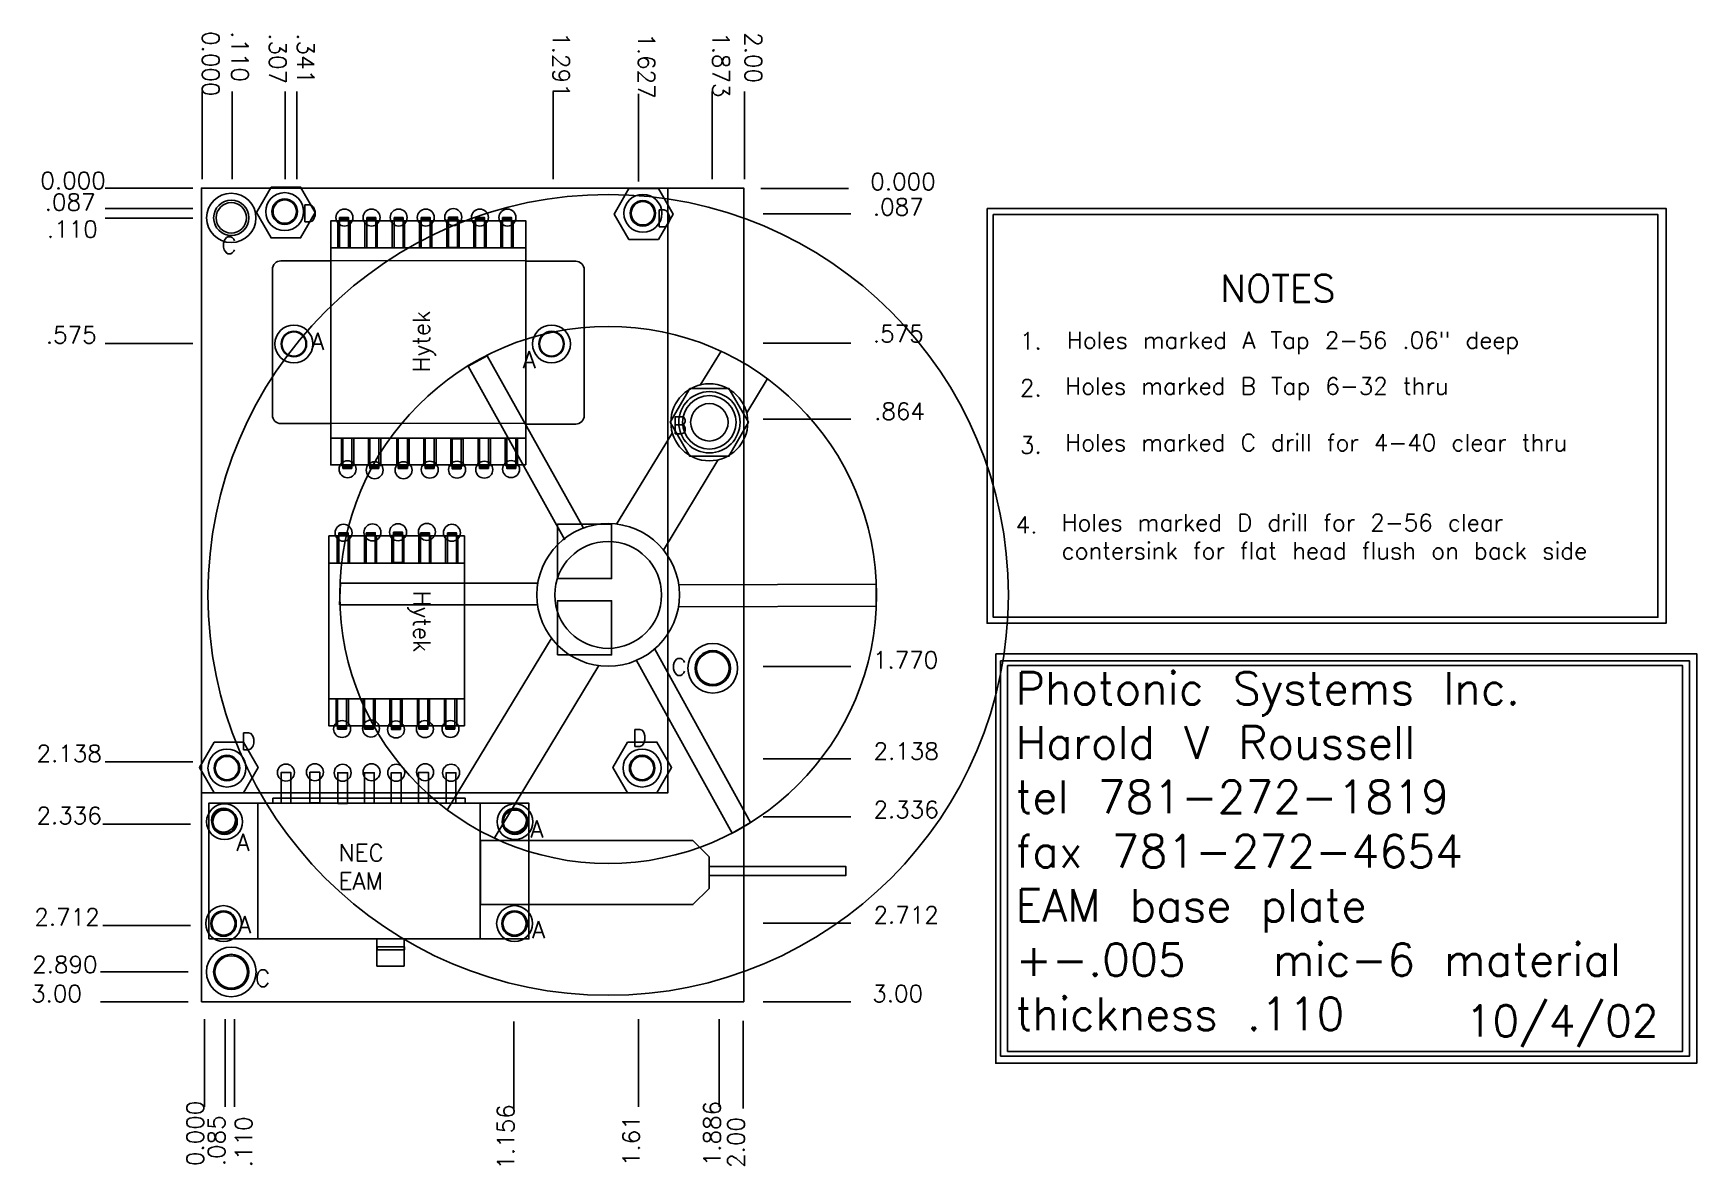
# Model space of a CAD drawing. Extents: x -0.22 to 5.91, y 0.4 to 4.57.
import ezdxf

# ---------------------------------------------------------------- set-up
doc = ezdxf.new("R2010")
doc.units = 0
doc.header["$LTSCALE"] = 0.888889
doc.header["$MEASUREMENT"] = 0
for name, color, linetype in [('BASE', 7, 'CONTINUOUS'), ('BD2', 7, 'CONTINUOUS'), ('BOARD', 7, 'CONTINUOUS'), ('DIM_NEW', 7, 'CONTINUOUS'), ('FIBER', 7, 'CONTINUOUS'), ('MACHINE_HOLES', 7, 'CONTINUOUS'), ('PARTS', 7, 'CONTINUOUS')]:
    doc.layers.add(name, color=color, linetype=linetype)
doc.styles.get("Standard").update_dxf_attribs({"font": 'txt.shx'})

msp = doc.modelspace()

# ---------------------------------------------------------------- linework, layer by layer
at = {"layer": 'BASE'}
msp.add_lwpolyline([(0.4, 1), (2.4, 1), (2.4, 4), (0.4, 4)], close=True, dxfattribs=at)
at = {"layer": 'BD2'}
msp.add_lwpolyline([(0.4, 1.77), (2.12, 1.77), (2.12, 4), (0.4, 4)], close=True, dxfattribs=at)
for centre, radius in [((0.51, 3.89), 0.065), ((0.707, 3.913), 0.043), ((2.0279, 3.9067), 0.043), ((0.9272, 3.891), 0.0313), ((1.0276, 3.891), 0.0313), ((1.1274, 3.891), 0.0313), ((1.2273, 3.891), 0.0313), ((1.3289, 3.8928), 0.0313), ((1.427, 3.891), 0.0313), ((1.5286, 3.891), 0.0313), ((0.741, 3.425), 0.0445), ((1.691, 3.425), 0.047), ((0.939, 2.9631), 0.0313), ((1.0388, 2.9597), 0.0313), ((1.1454, 2.9597), 0.0313), ((1.242, 2.9617), 0.0313), ((1.3426, 2.9617), 0.0313), ((1.4432, 2.9617), 0.0313), ((1.5418, 2.9637), 0.0313), ((1.0306, 2.7306), 0.0313), ((1.125, 2.7308), 0.0313), ((1.2316, 2.7323), 0.0313), ((0.924, 2.729), 0.0313), ((1.3238, 2.729), 0.0313), ((0.9186, 2.0056), 0.0313), ((1.0253, 2.0072), 0.0313), ((1.1175, 2.0039), 0.0313), ((1.2242, 2.0054), 0.0313), ((1.3185, 2.0056), 0.0313), ((0.4941, 1.8618), 0.047), ((2.0252, 1.8618), 0.043), ((0.7117, 1.8448), 0.0313), ((0.8184, 1.8463), 0.0313), ((0.9208, 1.8445), 0.0313), ((1.0275, 1.8461), 0.0313), ((1.1183, 1.8446), 0.0313), ((1.2249, 1.8461), 0.0313), ((1.3205, 1.8446), 0.0313)]:
    msp.add_circle(centre, radius, dxfattribs=at)
at = {"layer": 'BOARD'}
for centre, radius in [((0.4851, 1.6639), 0.066), ((1.5563, 1.6639), 0.066), ((0.4851, 1.6639), 0.047), ((1.5563, 1.6639), 0.047), ((0.4816, 1.2884), 0.066), ((1.5547, 1.2884), 0.066), ((0.4816, 1.2884), 0.047), ((1.5547, 1.2884), 0.047)]:
    msp.add_circle(centre, radius, dxfattribs=at)
at = {"layer": 'DIM_NEW'}
for p, q in [((0.4028, 4.0321), (0.4028, 4.3553)), ((0.5135, 4.0321), (0.5135, 4.3553)), ((0.7093, 4.0321), (0.7093, 4.3553)), ((0.7518, 4.0321), (0.7518, 4.3553)), ((1.6968, 4.0321), (1.6968, 4.3553)), ((2.0117, 4.0236), (2.0117, 4.3468)), ((2.2841, 4.0321), (2.2841, 4.3553)), ((2.4033, 4.0321), (2.4033, 4.3553)), ((0.368, 3.9999), (0.0449, 3.9999)), ((2.7864, 3.9981), (2.4632, 3.9981)), ((0.368, 3.9243), (0.0449, 3.9243)), ((0.368, 3.8885), (0.0449, 3.8885)), ((2.7946, 3.9046), (2.4714, 3.9046)), ((0.3685, 3.4262), (0.0453, 3.4262)), ((2.7946, 3.4283), (2.4714, 3.4283)), ((2.7946, 3.1477), (2.4714, 3.1477)), ((2.7946, 2.2356), (2.4714, 2.2356)), ((0.3685, 1.8848), (0.0453, 1.8848)), ((2.7946, 1.8954), (2.4714, 1.8954)), ((2.7946, 1.6816), (2.4714, 1.6816)), ((0.3599, 1.6552), (0.0368, 1.6552)), ((2.7946, 1.2904), (2.4714, 1.2904)), ((0.3599, 1.281), (0.0368, 1.281)), ((0.3514, 1.1109), (0.0283, 1.1109)), ((0.3514, 1.0004), (0.0283, 1.0004)), ((2.7946, 1.0004), (2.4714, 1.0004)), ((0.4113, 0.6126), (0.4113, 0.9358)), ((0.488, 0.6126), (0.488, 0.9358)), ((0.522, 0.6126), (0.522, 0.9358)), ((1.552, 0.6041), (1.552, 0.9273)), ((2.0117, 0.6126), (2.0117, 0.9358)), ((2.3097, 0.6126), (2.3097, 0.9358)), ((2.3978, 0.6066), (2.3978, 0.9298))]:
    msp.add_line(p, q, dxfattribs=at)
for points in [[(3.2976, 3.9248), (5.8017, 3.9248), (5.8017, 2.3952), (3.2976, 2.3952)], [(3.3203, 3.9022), (5.7716, 3.9022), (5.7716, 2.4178), (3.3203, 2.4178)], [(3.3295, 2.2829), (5.9146, 2.2829), (5.9146, 0.7735), (3.3295, 0.7735)], [(3.347, 2.2567), (5.8884, 2.2567), (5.8884, 0.7997), (3.347, 0.7997)], [(3.3732, 2.2392), (5.8622, 2.2392), (5.8622, 0.8171), (3.3732, 0.8171)]]:
    msp.add_lwpolyline(points, close=True, dxfattribs=at)
at = {"layer": 'FIBER'}
for p, q in [((1.4539, 3.3814), (1.3831, 3.3428)), ((1.8075, 2.7486), (1.4539, 3.3814)), ((2.2398, 3.2734), (2.3166, 3.3982)), ((1.3831, 3.3428), (1.74, 2.7036)), ((2.4111, 3.1711), (2.4863, 3.2958)), ((1.9311, 2.7604), (2.1358, 3.0967)), ((2.104, 2.665), (2.3041, 2.9967)), ((0.9134, 2.5432), (0.9095, 2.4637)), ((1.6414, 2.5432), (0.9134, 2.5432)), ((2.1601, 2.5374), (2.888, 2.5393)), ((2.888, 2.5393), (2.888, 2.4579)), ((0.9095, 2.4637), (1.6414, 2.4637)), ((2.888, 2.4579), (2.162, 2.4559)), ((1.6896, 2.3384), (1.3078, 1.709)), ((2.4254, 1.6606), (2.0717, 2.2998)), ((1.4796, 1.6022), (1.8653, 2.2392)), ((2.0042, 2.2581), (2.3578, 1.6221)), ((2.3578, 1.6221), (2.4254, 1.6606))]:
    msp.add_line(p, q, dxfattribs=at)
for centre, radius in [((1.9, 2.5), 1.476), ((1.9, 2.5), 0.99), ((2.2732, 3.1363), 0.142), ((2.2732, 3.1363), 0.0985), ((1.9, 2.5), 0.263), ((1.9, 2.5), 0.197)]:
    msp.add_circle(centre, radius, dxfattribs=at)
at = {"layer": 'MACHINE_HOLES'}
for centre, radius in [((0.51, 3.89), 0.056), ((0.707, 3.913), 0.047), ((2.0279, 3.9067), 0.047), ((0.741, 3.425), 0.047), ((1.691, 3.425), 0.0445), ((2.2732, 3.1363), 0.069), ((2.2859, 2.2296), 0.065), ((0.4941, 1.8618), 0.043), ((2.0252, 1.8618), 0.047), ((0.4851, 1.6639), 0.043), ((1.5563, 1.6639), 0.043), ((0.4816, 1.2884), 0.043), ((1.5547, 1.2884), 0.043), ((0.51, 1.11), 0.06)]:
    msp.add_circle(centre, radius, dxfattribs=at)
at = {"layer": 'PARTS'}
for p, q in [((0.8724, 3.7315), (1.5967, 3.7324)), ((0.8724, 3.1315), (1.5967, 3.133))]:
    msp.add_line(p, q, dxfattribs=at)
for points in [[(0.657, 4.0036), (0.6029, 3.9098), (0.657, 3.816), (0.7654, 3.816), (0.8195, 3.9098), (0.7654, 4.0036)], [(1.9768, 3.998), (1.9226, 3.9042), (1.9768, 3.8104), (2.0851, 3.8104), (2.1392, 3.9042), (2.0851, 3.998)], [(1.5967, 2.979), (1.5967, 3.879), (0.8767, 3.879), (0.8767, 2.979)], [(0.9483, 3.7795), (0.9483, 3.8795), (0.903, 3.8795), (0.903, 3.7795)], [(0.9096, 3.8911), (0.9096, 3.7795), (0.9428, 3.7795), (0.9428, 3.8911)], [(0.9387, 3.8873), (0.9387, 3.8821), (0.9152, 3.8821), (0.9152, 3.8873)], [(1.0484, 3.7795), (1.0484, 3.8795), (1.0031, 3.8795), (1.0031, 3.7795)], [(1.0096, 3.8911), (1.0096, 3.7795), (1.0429, 3.7795), (1.0429, 3.8911)], [(1.0379, 3.8878), (1.0379, 3.8826), (1.0144, 3.8826), (1.0144, 3.8878)], [(1.1493, 3.7795), (1.1493, 3.8795), (1.104, 3.8795), (1.104, 3.7795)], [(1.1106, 3.8911), (1.1106, 3.7795), (1.1438, 3.7795), (1.1438, 3.8911)], [(1.1388, 3.8878), (1.1388, 3.8826), (1.1154, 3.8826), (1.1154, 3.8878)], [(1.2494, 3.7795), (1.2494, 3.8795), (1.2041, 3.8795), (1.2041, 3.7795)], [(1.2106, 3.8911), (1.2106, 3.7795), (1.2439, 3.7795), (1.2439, 3.8911)], [(1.2389, 3.8878), (1.2389, 3.8826), (1.2154, 3.8826), (1.2154, 3.8878)], [(1.3503, 3.7813), (1.3503, 3.8813), (1.305, 3.8813), (1.305, 3.7813)], [(1.3116, 3.8928), (1.3116, 3.7813), (1.3448, 3.7813), (1.3448, 3.8928)], [(1.3398, 3.8896), (1.3398, 3.8843), (1.3164, 3.8843), (1.3164, 3.8896)], [(1.4497, 3.7795), (1.4497, 3.8795), (1.4045, 3.8795), (1.4045, 3.7795)], [(1.411, 3.8911), (1.411, 3.7795), (1.4443, 3.7795), (1.4443, 3.8911)], [(1.4393, 3.8878), (1.4393, 3.8826), (1.4158, 3.8826), (1.4158, 3.8878)], [(1.5491, 3.7795), (1.5491, 3.8795), (1.5039, 3.8795), (1.5039, 3.7795)], [(1.5104, 3.8911), (1.5104, 3.7795), (1.5437, 3.7795), (1.5437, 3.8911)], [(1.5387, 3.8878), (1.5387, 3.8826), (1.5152, 3.8826), (1.5152, 3.8878)], [(0.8767, 3.0784), (0.8767, 3.7794), (1.5967, 3.7794), (1.5967, 3.0784)], [(2.201, 3.2613), (2.1288, 3.1363), (2.201, 3.0113), (2.3454, 3.0113), (2.4175, 3.1363), (2.3454, 3.2613)], [(0.9163, 3.0776), (0.9163, 2.9776), (0.9616, 2.9776), (0.9616, 3.0776)], [(0.9551, 2.966), (0.9551, 3.0776), (0.9218, 3.0776), (0.9218, 2.966)], [(1.0158, 3.0776), (1.0158, 2.9776), (1.061, 2.9776), (1.061, 3.0776)], [(1.0545, 2.966), (1.0545, 3.0776), (1.0212, 3.0776), (1.0212, 2.966)], [(1.1206, 3.0776), (1.1206, 2.9776), (1.1659, 2.9776), (1.1659, 3.0776)], [(1.1594, 2.966), (1.1594, 3.0776), (1.1261, 3.0776), (1.1261, 2.966)], [(1.2201, 3.0776), (1.2201, 2.9776), (1.2653, 2.9776), (1.2653, 3.0776)], [(1.2588, 2.966), (1.2588, 3.0776), (1.2255, 3.0776), (1.2255, 2.966)], [(1.3195, 3.0758), (1.3195, 2.9758), (1.3647, 2.9758), (1.3647, 3.0758)], [(1.3582, 2.9643), (1.3582, 3.0758), (1.3249, 3.0758), (1.3249, 2.9643)], [(1.4204, 3.0776), (1.4204, 2.9776), (1.4657, 2.9776), (1.4657, 3.0776)], [(1.4591, 2.966), (1.4591, 3.0776), (1.4259, 3.0776), (1.4259, 2.966)], [(1.5205, 3.0776), (1.5205, 2.9776), (1.5657, 2.9776), (1.5657, 3.0776)], [(1.5592, 2.966), (1.5592, 3.0776), (1.5259, 3.0776), (1.5259, 2.966)], [(0.9268, 2.9693), (0.9268, 2.9745), (0.9503, 2.9745), (0.9503, 2.9693)], [(1.0262, 2.9693), (1.0262, 2.9745), (1.0497, 2.9745), (1.0497, 2.9693)], [(1.1311, 2.9693), (1.1311, 2.9745), (1.1546, 2.9745), (1.1546, 2.9693)], [(1.2305, 2.9693), (1.2305, 2.9745), (1.254, 2.9745), (1.254, 2.9693)], [(1.3299, 2.9675), (1.3299, 2.9728), (1.3534, 2.9728), (1.3534, 2.9675)], [(1.4309, 2.9693), (1.4309, 2.9745), (1.4544, 2.9745), (1.4544, 2.9693)], [(1.5309, 2.9693), (1.5309, 2.9745), (1.5544, 2.9745), (1.5544, 2.9693)], [(0.8698, 2.7175), (0.8698, 2.0175), (1.3698, 2.0175), (1.3698, 2.7175)], [(0.946, 2.6175), (0.946, 2.7175), (0.9008, 2.7175), (0.9008, 2.6175)], [(0.9073, 2.729), (0.9073, 2.6175), (0.9406, 2.6175), (0.9406, 2.729)], [(0.9356, 2.7258), (0.9356, 2.7206), (0.9121, 2.7206), (0.9121, 2.7258)], [(1.0461, 2.6175), (1.0461, 2.7175), (1.0009, 2.7175), (1.0009, 2.6175)], [(1.0074, 2.729), (1.0074, 2.6175), (1.0407, 2.6175), (1.0407, 2.729)], [(1.0357, 2.7258), (1.0357, 2.7206), (1.0122, 2.7206), (1.0122, 2.7258)], [(1.147, 2.6192), (1.147, 2.7192), (1.1018, 2.7192), (1.1018, 2.6192)], [(1.1083, 2.7308), (1.1083, 2.6192), (1.1416, 2.6192), (1.1416, 2.7308)], [(1.1366, 2.7275), (1.1366, 2.7223), (1.1131, 2.7223), (1.1131, 2.7275)], [(1.2465, 2.6175), (1.2465, 2.7175), (1.2012, 2.7175), (1.2012, 2.6175)], [(1.2077, 2.729), (1.2077, 2.6175), (1.241, 2.6175), (1.241, 2.729)], [(1.236, 2.7258), (1.236, 2.7206), (1.2125, 2.7206), (1.2125, 2.7258)], [(1.3459, 2.6175), (1.3459, 2.7175), (1.3006, 2.7175), (1.3006, 2.6175)], [(1.3072, 2.729), (1.3072, 2.6175), (1.3404, 2.6175), (1.3404, 2.729)], [(1.3354, 2.7258), (1.3354, 2.7206), (1.312, 2.7206), (1.312, 2.7258)], [(1.7127, 2.5602), (1.9127, 2.5602), (1.9127, 2.7602), (1.7127, 2.7602)], [(1.3698, 2.6172), (1.3698, 2.1169), (0.8698, 2.1169), (0.8698, 2.6172)], [(1.7127, 2.2787), (1.9127, 2.2787), (1.9127, 2.4787), (1.7127, 2.4787)], [(0.8966, 2.1172), (0.8966, 2.0172), (0.9418, 2.0172), (0.9418, 2.1172)], [(0.9353, 2.0056), (0.9353, 2.1172), (0.902, 2.1172), (0.902, 2.0056)], [(0.996, 2.1172), (0.996, 2.0172), (1.0412, 2.0172), (1.0412, 2.1172)], [(1.0347, 2.0056), (1.0347, 2.1172), (1.0014, 2.1172), (1.0014, 2.0056)], [(1.0954, 2.1155), (1.0954, 2.0155), (1.1407, 2.0155), (1.1407, 2.1155)], [(1.1341, 2.0039), (1.1341, 2.1155), (1.1009, 2.1155), (1.1009, 2.0039)], [(1.1963, 2.1172), (1.1963, 2.0172), (1.2416, 2.0172), (1.2416, 2.1172)], [(1.2351, 2.0056), (1.2351, 2.1172), (1.2018, 2.1172), (1.2018, 2.0056)], [(1.2964, 2.1172), (1.2964, 2.0172), (1.3417, 2.0172), (1.3417, 2.1172)], [(1.3351, 2.0056), (1.3351, 2.1172), (1.3019, 2.1172), (1.3019, 2.0056)], [(0.907, 2.0089), (0.907, 2.0141), (0.9305, 2.0141), (0.9305, 2.0089)], [(1.0064, 2.0089), (1.0064, 2.0141), (1.0299, 2.0141), (1.0299, 2.0089)], [(1.1058, 2.0072), (1.1058, 2.0124), (1.1293, 2.0124), (1.1293, 2.0072)], [(1.2068, 2.0089), (1.2068, 2.0141), (1.2303, 2.0141), (1.2303, 2.0089)], [(1.3068, 2.0089), (1.3068, 2.0141), (1.3303, 2.0141), (1.3303, 2.0089)], [(0.4466, 1.9575), (0.3925, 1.8637), (0.4466, 1.7699), (0.5549, 1.7699), (0.6091, 1.8637), (0.5549, 1.9575)], [(1.9717, 1.9575), (1.9175, 1.8637), (1.9717, 1.7699), (2.08, 1.7699), (2.1341, 1.8637), (2.08, 1.9575)], [(0.6935, 1.7319), (0.7299, 1.7319), (0.7299, 1.8448), (0.6935, 1.8448)], [(0.8002, 1.7334), (0.8365, 1.7334), (0.8365, 1.8463), (0.8002, 1.8463)], [(0.9026, 1.7316), (0.939, 1.7316), (0.939, 1.8445), (0.9026, 1.8445)], [(1.001, 1.7317), (1.0373, 1.7317), (1.0373, 1.8446), (1.001, 1.8446)], [(1.1001, 1.7317), (1.1365, 1.7317), (1.1365, 1.8446), (1.1001, 1.8446)], [(1.2005, 1.7324), (1.2368, 1.7324), (1.2368, 1.8453), (1.2005, 1.8453)], [(1.3023, 1.7317), (1.3387, 1.7317), (1.3387, 1.8446), (1.3023, 1.8446)], [(0.6634, 1.7317), (1.3732, 1.7317), (1.3732, 1.7502), (0.6634, 1.7502)], [(1.4296, 1.3581), (2.2126, 1.3581), (2.2726, 1.4181), (2.2726, 1.5341), (2.2126, 1.5941), (1.4296, 1.5941)], [(2.2726, 1.4984), (2.7771, 1.4984), (2.7771, 1.4659), (2.2726, 1.4659)], [(1.0471, 1.1316), (1.1471, 1.1316), (1.1471, 1.2316), (1.0471, 1.2316)], [(1.0486, 1.1913), (1.1486, 1.1913), (1.1486, 1.2027), (1.0486, 1.2027)]]:
    msp.add_lwpolyline(points, close=True, dxfattribs=at)
for points in [[(0.8767, 3.1315), (0.8767, 3.7315), (0.693, 3.7315, 0.414214), (0.6617, 3.7002), (0.6617, 3.1628, 0.414214), (0.693, 3.1315)], [(1.8117, 3.1613), (1.8117, 3.6987, 0.414214), (1.7804, 3.73), (1.5967, 3.73), (1.5967, 3.13), (1.7804, 3.13, 0.414214)]]:
    msp.add_lwpolyline(points, format="xyb", close=True, dxfattribs=at)
at = {"layer": 'PARTS', "ltscale": 1.5}
for points in [[(0.4269, 1.2317), (1.6079, 1.2317), (1.6079, 1.7317), (0.4269, 1.7317)], [(0.6074, 1.2317), (1.4279, 1.2317), (1.4279, 1.7317), (0.6074, 1.7317)]]:
    msp.add_lwpolyline(points, close=True, dxfattribs=at)
at = {"layer": 'PARTS'}
for centre, radius in [((0.51, 3.89), 0.091), ((0.707, 3.913), 0.07), ((2.0279, 3.9067), 0.07), ((0.741, 3.425), 0.07), ((0.741, 3.425), 0.0446), ((1.691, 3.425), 0.07), ((2.2732, 3.1363), 0.113), ((2.2859, 2.2296), 0.0915), ((2.2859, 2.2296), 0.06), ((0.4941, 1.8618), 0.07), ((2.0252, 1.8618), 0.07), ((0.4816, 1.6699), 0.0441), ((1.5547, 1.6699), 0.0441), ((0.4816, 1.2884), 0.0441), ((1.5547, 1.2884), 0.0441), ((0.51, 1.11), 0.0915), ((0.51, 1.11), 0.065)]:
    msp.add_circle(centre, radius, dxfattribs=at)

# ---------------------------------------------------------------- texts
at = {"layer": 'DIM_NEW', "char_height": 0.0625, "width": 0.5448, "attachment_point": 1}
for s, insert, rotation in [('0.000', (0.4654, 4.5785), 270), ('.110', (0.573, 4.5785), 270), ('.307', (0.7124, 4.5705), 270), ('.341', (0.8159, 4.5705), 270), ('1.291', (1.7579, 4.5745), 270), ('1.627', (2.0726, 4.5705), 270), ('1.873', (2.3474, 4.5745), 270), ('2.00', (2.4669, 4.5745), 270), ('0.000', (0.3459, 0.3942), 90), ('1.156', (1.491, 0.3813), 90), ('1.886', (2.252, 0.3936), 90), ('.085', (0.4247, 0.3938), 90), ('.110', (0.5241, 0.3898), 90), ('1.61', (1.9535, 0.3943), 90), ('2.00', (2.3402, 0.3876), 90)]:
    msp.add_mtext(s, dxfattribs=dict(at, insert=insert, rotation=rotation))
at = {"layer": 'DIM_NEW', "attachment_point": 1}
for s, insert, char_height, width in [('0.000', (-0.194, 4.0587), 0.0625, 0.5448), ('0.000', (2.8668, 4.0549), 0.0625, 0.5448), ('.087', (-0.178, 3.9791), 0.0625, 0.5448), ('D', (0.7708, 3.9378), 0.0625, 0.3643), ('.087', (2.8762, 3.9613), 0.0625, 0.5448), ('.110', (-0.1701, 3.8796), 0.0625, 0.5448), ('D', (2.0774, 3.9192), 0.0625, 0.3643), ('C', (0.4735, 3.8203), 0.0625, 0.3643), ('NOTES', (4.1575, 3.6799), 0.1, 0.9503), ('.575', (-0.174, 3.4896), 0.0625, 0.5448), ('A', (0.8048, 3.4661), 0.0625, 0.3643), ('.575', (2.8762, 3.4938), 0.0625, 0.5448), ('1.', (3.4183, 3.4678), 0.0625, 0.2187), ('Holes marked A Tap 2-56 .06" deep', (3.5916, 3.4703), 0.0625, 2.080344), ('A', (1.5851, 3.3981), 0.0625, 0.3643), ('2.', (3.4183, 3.2945), 0.0625, 0.2187), ('Holes marked B Tap 6-32 thru\\P\\PHoles marked C drill for 4-40 clear thru', (3.5855, 3.301), 0.0625, 2.0899), ('.864', (2.8809, 3.2083), 0.0625, 0.5448), ('B', (2.1363, 3.1568), 0.0625, 0.3643), ('3.', (3.4183, 3.0835), 0.0625, 0.2187), ('4.', (3.4032, 2.7896), 0.0625, 0.2187), ('Holes marked D drill for 2-56 clear\\Pcontersink for flat head flush on back side', (3.5724, 2.798), 0.0625, 2.0803), ('1.770', (2.8762, 2.2916), 0.0625, 0.5448), ('C', (2.1332, 2.2659), 0.0625, 0.3643), ('Photonic Systems Inc.\\PHarold V Roussell\\Ptel 781-272-1819\\Pfax 781-272-4654\\PEAM base plate\\P+-.005   mic-6 material\\Pthickness .110', (3.4029, 2.2156), 0.12, 2.463658), ('D', (0.5447, 1.9918), 0.0625, 0.3643), ('D', (1.9876, 2.0042), 0.0625, 0.3643), ('2.138', (-0.2083, 1.9465), 0.0625, 0.5448), ('2.138', (2.8785, 1.9552), 0.0625, 0.5448), ('2.336', (-0.2083, 1.7179), 0.0625, 0.5448), ('2.336', (2.8785, 1.7399), 0.0625, 0.5448), ('A', (1.613, 1.6686), 0.0625, 0.3643), ('A', (0.5292, 1.6191), 0.0625, 0.3643), ('2.712', (2.8785, 1.3515), 0.0625, 0.5448), ('2.712', (-0.2163, 1.3439), 0.0625, 0.5448), ('A', (0.5354, 1.3159), 0.0625, 0.3643), ('A', (1.6192, 1.2974), 0.0625, 0.3643), ('2.890', (-0.2243, 1.1688), 0.0625, 0.5448), ('C', (0.5974, 1.118), 0.0625, 0.3643), ('3.00', (-0.2282, 1.0614), 0.0625, 0.5448), ('3.00', (2.8738, 1.0614), 0.0625, 0.5448)]:
    msp.add_mtext(s, dxfattribs=dict(at, insert=insert, char_height=char_height, width=width))
at = {"layer": 'PARTS'}
msp.add_text('10/4/02', height=0.11537, dxfattribs=at).set_placement((5.0621, 0.872))
at = {"layer": 'PARTS', "char_height": 0.0625, "width": 0.2054, "attachment_point": 1}
for insert, rotation in [((1.1796, 3.3202), 90), ((1.2447, 2.5159), 270)]:
    msp.add_mtext('Hytek', dxfattribs=dict(at, insert=insert, rotation=rotation))
at = {"layer": 'PARTS', "insert": (0.9063, 1.5808), "char_height": 0.0625, "width": 0.2054, "attachment_point": 1}
msp.add_mtext('NEC EAM', dxfattribs=at)

doc.saveas('drawing.dxf')
